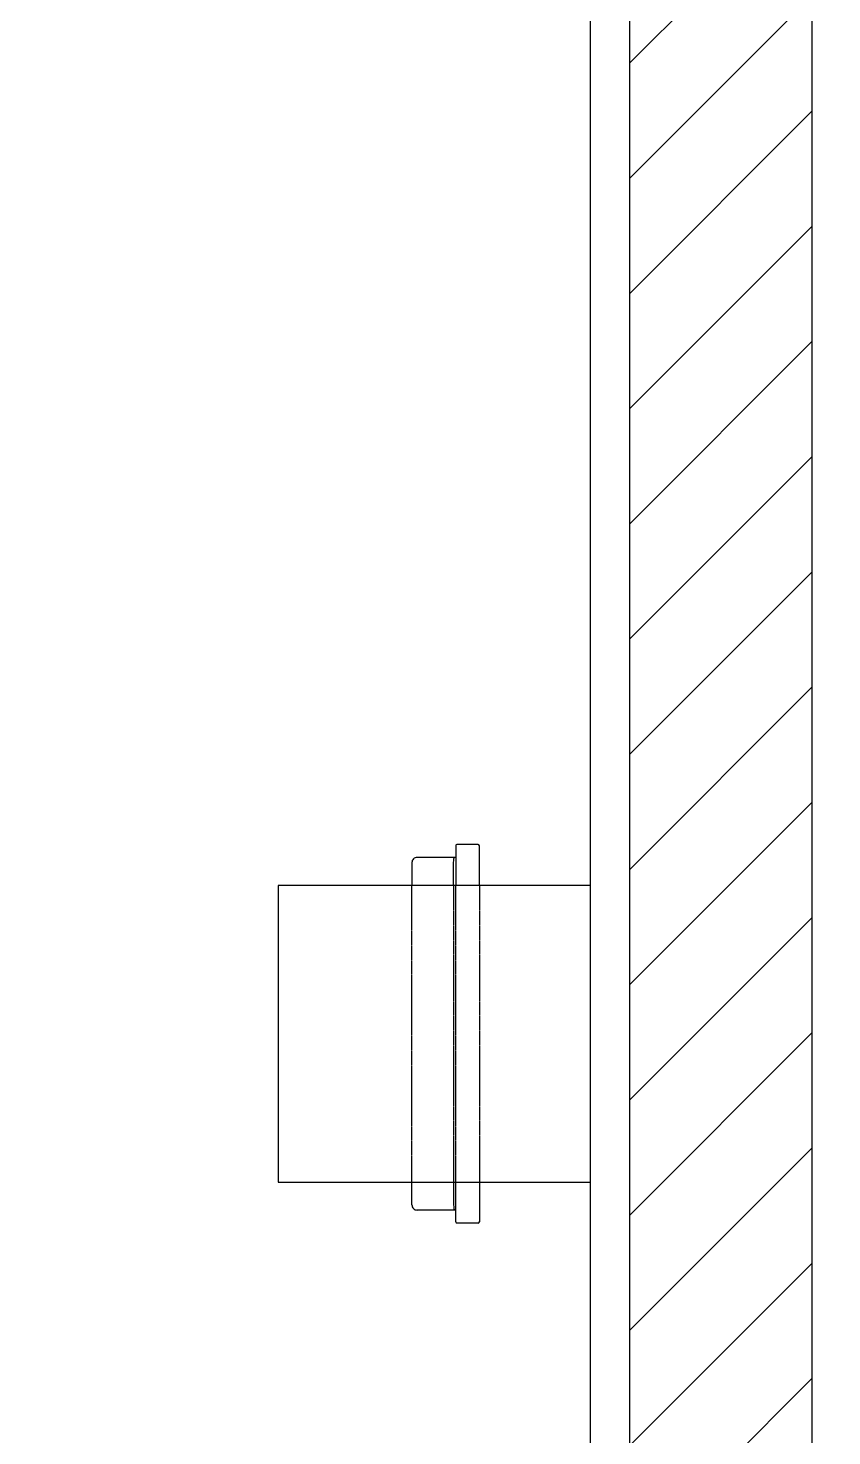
# Model space of a CAD drawing. Header units: inches. Extents: x 1721084 to 1854744, y 225101 to 488646.
# Drawn here: x 1743585 to 1743893, y 365756 to 366296 of the extents above; entities that cross this region are included whole.
import ezdxf
from ezdxf.xclip import XClip

# ---------------------------------------------------------------- set-up
doc = ezdxf.new("R2010")
doc.units = ezdxf.units.IN
doc.header["$MEASUREMENT"] = 0
doc.header["$XCLIPFRAME"] = 0
doc.linetypes.add('X-PL-GF$0$X-WC-GF$0$HIDDEN', pattern=[0.375, 0.25, -0.125])
for name, color, linetype in [('X-PL-GF$0$X-PL-GF$0$A-XREF', 250, 'Continuous'), ('X-PL-GF$0$X-WC-GF$0$A-FLOR-PATT', 250, 'Continuous'), ('X-PL-GF$0$X-WC-GF$0$A-FLOR-WALL', 7, 'Continuous'), ('X-PL-GF$0$X-WC-GF$0$A-FLOR-WALL-FNSH', 16, 'Continuous'), ('X-PL-GF$0$X-WC-GF$0$A-FURN-EQPM-LOOSE', 49, 'Continuous')]:
    doc.layers.add(name, color=color, linetype=linetype)

# ---------------------------------------------------------------- blocks, each defined once
blk = doc.blocks.new('X-PL-GF$0$X-WC-GF$0$HO3')
at = {"lineweight": 30}
for p, q in [((42.68075649309321, 67.61416790616931), (42.68075649309321, 72.11416790616931)), ((43.18075649309321, 72.61416790616931), (51.18075649309321, 72.61416790616931)), ((51.68075649309321, 72.11416790616931), (51.68075649309321, 67.61416790616931)), ((42.68075649309321, 56.88583209383068), (42.68075649309321, 67.61416790616931)), ((51.68075649309321, 67.63245868351078), (52.16885413695127, 67.63245868351078)), ((51.68075649309321, 67.61416790616931), (51.68075649309321, 57.1141679061693)), ((52.16885413695127, 67.63245868351078), (65.88264674204402, 67.63245868351078)), ((52.53152330045121, 56.88583209383068), (52.53152330045121, 65.6325056598871)), ((65.88264674204402, 67.63245868351078), (66.53152330045123, 67.63245868351078)), ((68.53152330045123, 65.63245868351078), (68.53152330045123, 56.88583209383068)), ((42.68075649309321, -56.88583209383068), (42.68075649309321, -67.61416790616931)), ((51.68075649309321, -67.61416790616931), (51.68075649309321, -56.88583209383068)), ((52.53152330045121, -56.88583209383068), (52.53152330045121, -65.6325056598871)), ((68.53152330045123, -65.63245868351078), (68.53152330045123, -56.88583209383068)), ((42.68075649309321, -67.61416790616931), (42.68075649309321, -72.11416790616931)), ((51.68075649309321, -72.11416790616931), (51.68075649309321, -67.61416790616931)), ((51.68075649309321, -67.63245868351078), (52.16885413695127, -67.63245868351078)), ((52.16885413695127, -67.63245868351078), (65.88264674204402, -67.63245868351078)), ((65.88264674204402, -67.63245868351078), (66.53152330045123, -67.63245868351078)), ((43.18075649309321, -72.61416790616931), (51.18075649309321, -72.61416790616931))]:
    blk.add_line(p, q, dxfattribs=at)
at = {"linetype": 'Continuous', "lineweight": 15}
for p, q in [((51.68075649309321, 69.91416790621588), (51.68075649309321, 56.88583209383068)), ((51.68075649309321, -69.91416790621588), (51.68075649309321, -56.88583209383068))]:
    blk.add_line(p, q, dxfattribs=at)
blk.add_lwpolyline([(0, 56.88583209383068), (0, -56.88583209383068), (119.8157236687548, -56.88583209383068), (119.8157236687548, 56.88583209383068)], close=True)
at = {"linetype": 'X-PL-GF$0$X-WC-GF$0$HIDDEN', "ltscale": 0.5}
for points in [[(42.68075649309321, -56.88583209383068), (42.68075649309323, 56.88583209383068)], [(51.68075649309321, 56.88583209383068), (51.68075649309321, -56.88583209383068)], [(52.53152330045121, -56.88583209383068), (52.53152330045121, 56.88583209383068)], [(68.53152330045123, 56.88583209383068), (68.53152330045123, -56.88583209383068)]]:
    blk.add_lwpolyline(points, dxfattribs=at)
at = {"lineweight": 30}
for centre, radius, start, end in [((43.18075649309321, 72.11416790616931), 0.5000000000000571, 90.00000000000004, 180), ((51.18075649309321, 72.11416790616931), 0.5000000000000571, 0, 90.00000000000004), ((66.53152330045123, 65.63245868351078), 2, 0, 90.00000000000004), ((66.53152330045123, -65.63245868351078), 2, 270, 0), ((43.18075649309321, -72.11416790616931), 0.5000000000000571, 180, 270), ((51.18075649309321, -72.11416790616931), 0.5000000000000571, 270, 0)]:
    blk.add_arc(centre, radius, start, end, dxfattribs=at)
blk.add_ellipse((52.16885413695127, 65.63245868351078), major_axis=(-2.2975e-12, 2), ratio=0.1813345817936352, start_param=4.71238898038448, end_param=6.283185307173247, dxfattribs=at)
at = {"lineweight": 30, "extrusion": (0, 0, -1)}
blk.add_ellipse((52.16885413695127, -65.63245868351078), major_axis=(-2.2975e-12, -2), ratio=0.1813345817936352, start_param=4.71238898038448, end_param=6.283185307173247, dxfattribs=at)
blk = doc.blocks.new('X-PL-GF$0$X-WC-GF')
at = {"layer": 'X-PL-GF$0$X-WC-GF$0$A-FLOR-PATT'}
h = blk.add_hatch(dxfattribs=at)
h.set_pattern_fill('ANSI31', color=250, scale=250)
h.set_pattern_definition([(45, (0, 0), (-22.09708691207961, 22.09708691207961), [])])
h.paths.add_polyline_path([(14625.00000000015, 2485.000000000011), (14625.00000000015, 2415.000000000026), (15415.0000000002, 2415.000000000026), (15415.0000000002, 1184.965802980234), (14815.00000000021, 1184.965802980234), (14815.00000000028, -714.9999999999022), (14885.00000000021, -714.9999999998978), (14885.00000000021, 1114.965802980234), (15485.00000000021, 1114.965802980234), (15485.00000000021, 2415.000000000011), (15675.00000000016, 2415.000000000011), (15675.00000000016, 2485.000000000011)])
h.paths.add_polyline_path([(14815, -714.9999999998681), (14515.00000001074, -714.9999999998689), (14515.00000001074, -984.9999999998956), (14815, -984.9999999998947)])
h.paths.add_polyline_path([(15485.00000000006, -814.9999999998676), (15485.00000000006, -984.9999999998944), (15784.99999998932, -984.9999999998956), (15784.99999998932, -814.9999999998684)])
h.paths.add_polyline_path([(20085.00000000016, 374.6332916433321), (19915.00000000014, 374.6332916433321), (19915.00000000016, 1.814442e-10, -0.4142135623731133), (19100.00000000016, -814.9999999998684), (16714.99999998932, -814.9999999998676), (16714.99999998931, -984.9999999998676), (19100.00000000016, -984.999999999868, 0.4142135623730951), (20085.00000000016, 1.318767e-10)])
h.paths.add_polyline_path([(20515.00000000014, 685.0000000000258), (20684.99999918885, 685.0000000000258), (20684.99999918886, 2384.999999989195), (20585.00000000014, 2384.999999989195), (20515.00000000014, 2384.999999989197)])
h.paths.add_polyline_path([(20685.00000000014, 3915.000000000026), (20515.00000000015, 3915.000000000026), (20515.00000000014, 3315.00000000002), (20685.00000000013, 3315.00000000002)])
h.paths.add_polyline_path([(17715.00000178718, 2015.000000000025), (17715.00000178719, 615.0000000000252), (19915.00000000013, 615.0000000000252), (19915.00000000013, 685.0000000000252), (17785.00000178718, 685.0000000000258), (17785.00000178716, 2085.000000000025), (16785.00000000013, 2085.000000000025), (16785.00000000016, 2885.000000000011), (16715.00000000016, 2885.000000000011), (16715.00000000016, 2485.000000000011), (16615.00000000016, 2485.000000000011), (16615.00000000016, 2415.000000000011), (16715.00000000015, 2415.000000000011), (16715.0000000001, 615.0000000000227), (16785.00000000016, 615.0000000000133), (16785.00000000015, 2015.000000000025)])
at = {"layer": 'X-PL-GF$0$X-WC-GF$0$A-FLOR-WALL'}
for p, q in [((17785.00000178718, 685.0000000000252), (17785.00000178716, 2085.000000000025)), ((17715.00000178719, 615.0000000000252), (17715.00000178718, 2015.000000000025))]:
    blk.add_line(p, q, dxfattribs=at)
at = {"layer": 'X-PL-GF$0$X-WC-GF$0$A-FLOR-WALL-FNSH', "ltscale": 200}
blk.add_line((17700.00000178719, 600.0000000000254), (17700.00000178718, 2000.000000000026), dxfattribs=at)
at = {"layer": 'X-PL-GF$0$X-WC-GF$0$A-FURN-EQPM-LOOSE', "rotation": 180}
blk.add_blockref('X-PL-GF$0$X-WC-GF$0$HO3', (17700.00000178719, 1399.999997934899), dxfattribs=at)
blk = doc.blocks.new('X-PL-GF')
at = {"layer": 'X-PL-GF$0$X-PL-GF$0$A-XREF'}
blk.add_blockref('X-PL-GF$0$X-WC-GF', (0, 0), dxfattribs=at)

msp = doc.modelspace()

# ---------------------------------------------------------------- block references
ref = msp.add_blockref('X-PL-GF', (1726100.38168202, 364510.5894645699))
XClip(ref).set_block_clipping_path([(-4378.678544013994, -12850.407672127025), (34696.321455986006, 17749.592327873004)])

doc.saveas('drawing.dxf')
